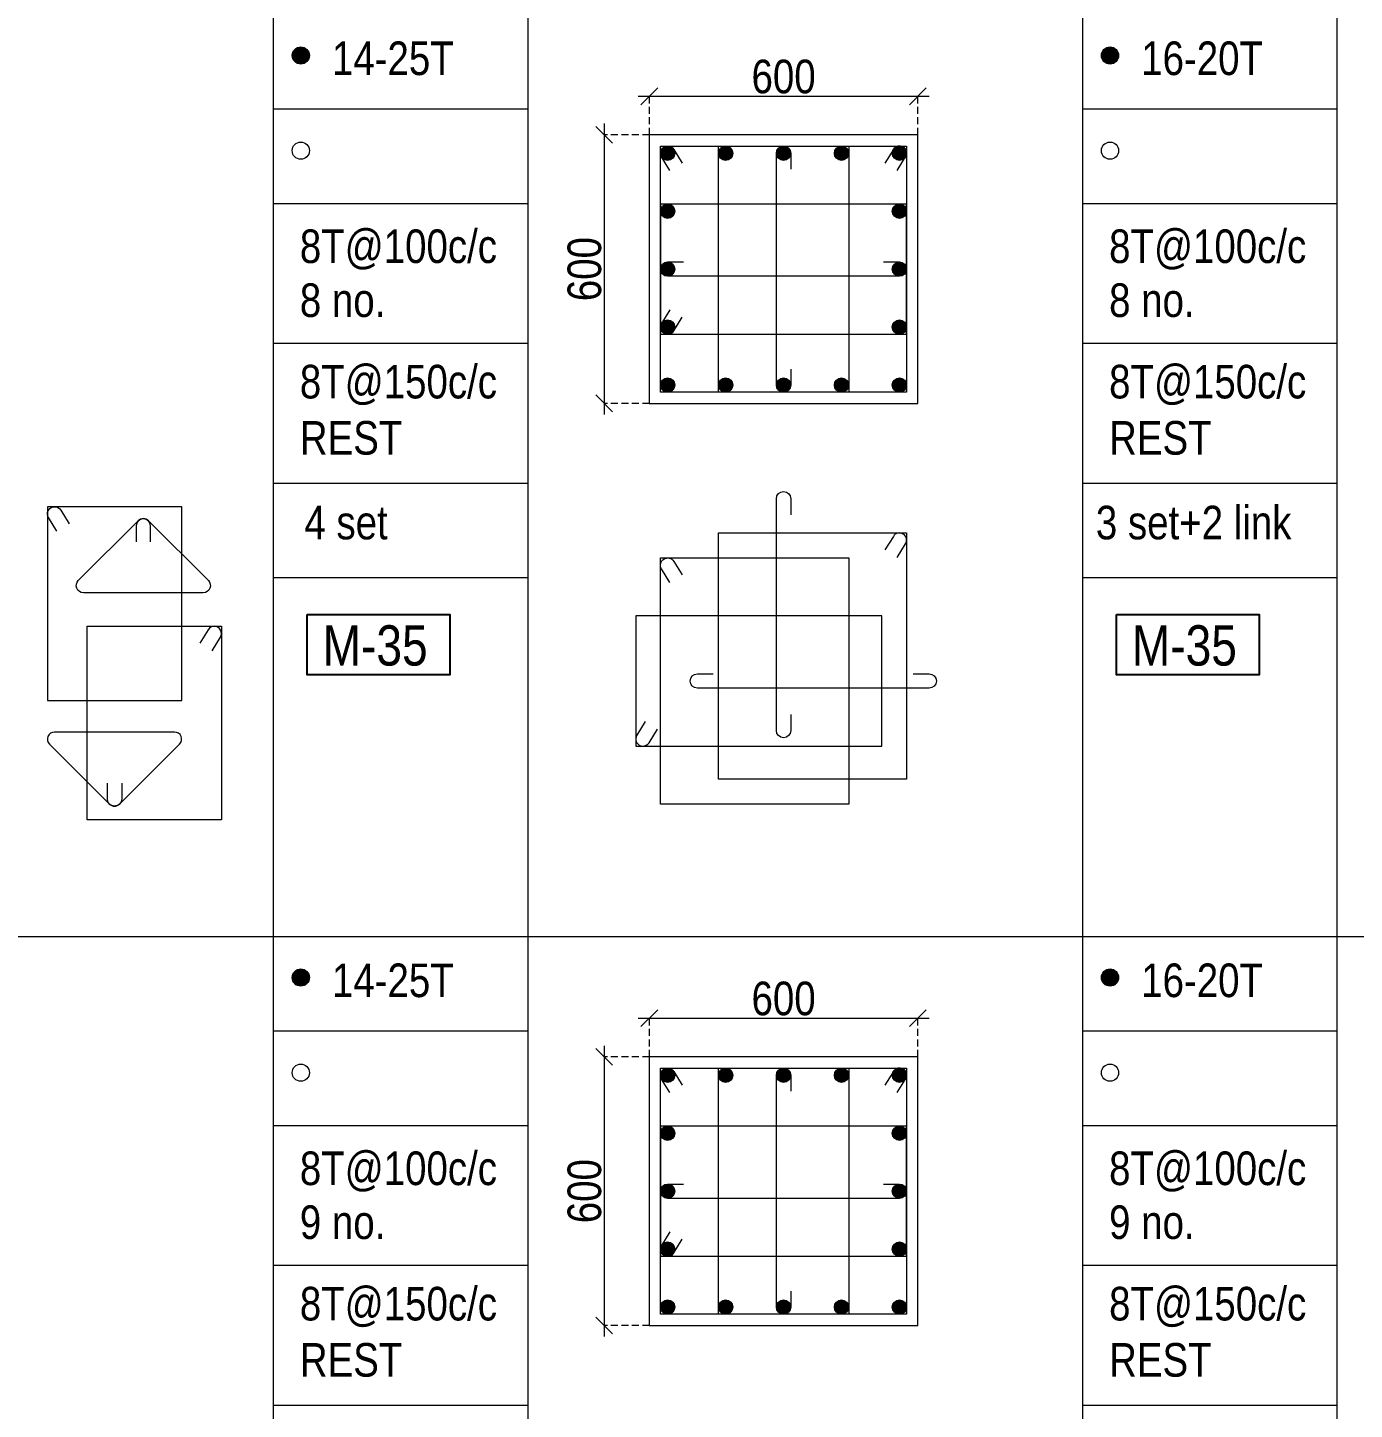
# Model space of a CAD drawing. Header units: millimetres. Extents: x 1112055 to 3390982, y -148532 to 766891.
# Drawn here: x 2574108 to 2585967, y 595756 to 608104 of the extents above; entities that cross this region are included whole.
import ezdxf
from ezdxf.enums import TextEntityAlignment as Align

# ---------------------------------------------------------------- set-up
doc = ezdxf.new("R2010")
doc.units = ezdxf.units.MM
doc.header["$PDMODE"] = 35
doc.header["$PDSIZE"] = -25
doc.linetypes.add('DASHED2', pattern=[0.375, 0.25, -0.125])
doc.linetypes.add('Hidden', pattern=[9.525, 6.35, -3.175])
for name, color, linetype, lineweight in [('B COL. SIZE DIM', 220, 'Continuous', 25), ('B COLSCH', 204, 'Continuous', 20), ('B COLUMN', 1, 'Hidden', 9), ('B STEEL', 34, 'Continuous', 15)]:
    doc.layers.add(name, color=color, linetype=linetype, lineweight=lineweight)
doc.layers.add('B TEXT', color=7, linetype='Continuous')
doc.styles.add('dim inside', font='romans.shx', dxfattribs={"width": 0.8, "height": 125})
doc.styles.add('SWINC', font='swissc.ttf')
doc.dimstyles.new('dim inside', dxfattribs={"dimtxt": 125, "dimasz": 100, "dimexe": 0, "dimexo": 0, "dimgap": 10, "dimtad": 0, "dimdec": 0, "dimzin": 0, "dimdsep": 46, "dimtxsty": 'dim inside', "dimblk": 'SMALL', "dimcen": 0.09, "dimadec": 0, "dimazin": 0, "dimtfac": 1, "dimtdec": 0, "dimtofl": 0, "dimtmove": 0, "dimatfit": 3, "dimfxl": 1, "dimtolj": 1, "dimtzin": 0, "dimarcsym": 2})

# ---------------------------------------------------------------- blocks, each defined once
blk = doc.blocks.new('_Oblique')
at = {"color": 0, "linetype": 'ByBlock', "lineweight": -2}
blk.add_line((-0.5, -0.5), (0.5, 0.5), dxfattribs=at)
blk = doc.blocks.new('*D5601')
at = {"layer": 'B COL. SIZE DIM', "color": 250, "lineweight": 9, "ltscale": 250, "transparency": 16777216}
blk.add_line((2579565, 599251), (2582165, 599251), dxfattribs=at)
at = {"layer": 'B COL. SIZE DIM', "color": 250, "linetype": 'DASHED2', "lineweight": 9, "ltscale": 250, "transparency": 16777216}
for p, q in [((2579665, 598906), (2579665, 599251)), ((2582065, 598906), (2582065, 599251))]:
    blk.add_line(p, q, dxfattribs=at)
at = {"layer": 'Defpoints', "color": 0, "lineweight": 40, "transparency": 16777216}
for p in [(2582065, 599251), (2579665, 598906), (2582065, 598906)]:
    blk.add_point(p, dxfattribs=at)
at = {"layer": 'B COL. SIZE DIM', "color": 250, "lineweight": 9, "transparency": 16777216, "xscale": 150, "yscale": 150, "zscale": 150, "rotation": 180}
blk.add_blockref('_Oblique', (2579665, 599251), dxfattribs=at)
at = {"layer": 'B COL. SIZE DIM', "color": 250, "lineweight": 9, "transparency": 16777216, "xscale": 150, "yscale": 150, "zscale": 150}
blk.add_blockref('_Oblique', (2582065, 599251), dxfattribs=at)
at = {"layer": 'B COL. SIZE DIM', "color": 6, "transparency": 16777216, "insert": (2580865, 599426), "char_height": 300, "attachment_point": 5, "style": 'SWINC'}
blk.add_mtext('\\A1;600', dxfattribs=at)
blk = doc.blocks.new('*D5602')
at = {"layer": 'B COL. SIZE DIM', "color": 250, "lineweight": 9, "ltscale": 250, "transparency": 16777216}
blk.add_line((2579261, 599006), (2579261, 596406), dxfattribs=at)
at = {"layer": 'B COL. SIZE DIM', "color": 250, "linetype": 'DASHED2', "lineweight": 9, "ltscale": 250, "transparency": 16777216}
for p, q in [((2579665, 598906), (2579261, 598906)), ((2579665, 596506), (2579261, 596506))]:
    blk.add_line(p, q, dxfattribs=at)
at = {"layer": 'Defpoints', "color": 0, "lineweight": 40, "transparency": 16777216}
for p in [(2579665, 598906), (2579261, 596506), (2579665, 596506)]:
    blk.add_point(p, dxfattribs=at)
at = {"layer": 'B COL. SIZE DIM', "color": 250, "lineweight": 9, "transparency": 16777216, "xscale": 150, "yscale": 150, "zscale": 150}
for p, rotation in [((2579261, 598906), 90), ((2579261, 596506), 270)]:
    blk.add_blockref('_Oblique', p, dxfattribs=dict(at, rotation=rotation))
at = {"layer": 'B COL. SIZE DIM', "color": 6, "transparency": 16777216, "insert": (2579086, 597706), "char_height": 300, "attachment_point": 5, "rotation": 90, "style": 'SWINC'}
blk.add_mtext('\\A1;600', dxfattribs=at)
blk = doc.blocks.new('*D5603')
at = {"layer": 'B COL. SIZE DIM', "color": 250, "lineweight": 9, "ltscale": 250, "transparency": 16777216}
blk.add_line((2579565, 607490), (2582165, 607490), dxfattribs=at)
at = {"layer": 'B COL. SIZE DIM', "color": 250, "linetype": 'DASHED2', "lineweight": 9, "ltscale": 250, "transparency": 16777216}
for p, q in [((2579665, 607146), (2579665, 607490)), ((2582065, 607146), (2582065, 607490))]:
    blk.add_line(p, q, dxfattribs=at)
at = {"layer": 'Defpoints', "color": 0, "lineweight": 40, "transparency": 16777216}
for p in [(2582065, 607490), (2579665, 607146), (2582065, 607146)]:
    blk.add_point(p, dxfattribs=at)
at = {"layer": 'B COL. SIZE DIM', "color": 250, "lineweight": 9, "transparency": 16777216, "xscale": 150, "yscale": 150, "zscale": 150, "rotation": 180}
blk.add_blockref('_Oblique', (2579665, 607490), dxfattribs=at)
at = {"layer": 'B COL. SIZE DIM', "color": 250, "lineweight": 9, "transparency": 16777216, "xscale": 150, "yscale": 150, "zscale": 150}
blk.add_blockref('_Oblique', (2582065, 607490), dxfattribs=at)
at = {"layer": 'B COL. SIZE DIM', "color": 6, "transparency": 16777216, "insert": (2580865, 607665), "char_height": 300, "attachment_point": 5, "style": 'SWINC'}
blk.add_mtext('\\A1;600', dxfattribs=at)
blk = doc.blocks.new('*D5604')
at = {"layer": 'B COL. SIZE DIM', "color": 250, "lineweight": 9, "ltscale": 250, "transparency": 16777216}
blk.add_line((2579261, 607246), (2579261, 604646), dxfattribs=at)
at = {"layer": 'B COL. SIZE DIM', "color": 250, "linetype": 'DASHED2', "lineweight": 9, "ltscale": 250, "transparency": 16777216}
for p, q in [((2579665, 607146), (2579261, 607146)), ((2579665, 604746), (2579261, 604746))]:
    blk.add_line(p, q, dxfattribs=at)
at = {"layer": 'Defpoints', "color": 0, "lineweight": 40, "transparency": 16777216}
for p in [(2579665, 607146), (2579261, 604746), (2579665, 604746)]:
    blk.add_point(p, dxfattribs=at)
at = {"layer": 'B COL. SIZE DIM', "color": 250, "lineweight": 9, "transparency": 16777216, "xscale": 150, "yscale": 150, "zscale": 150}
for p, rotation in [((2579261, 607146), 90), ((2579261, 604746), 270)]:
    blk.add_blockref('_Oblique', p, dxfattribs=dict(at, rotation=rotation))
at = {"layer": 'B COL. SIZE DIM', "color": 6, "transparency": 16777216, "insert": (2579086, 605946), "char_height": 300, "attachment_point": 5, "rotation": 90, "style": 'SWINC'}
blk.add_mtext('\\A1;600', dxfattribs=at)

msp = doc.modelspace()

# ---------------------------------------------------------------- hatches: boundary and pattern name
at = {"layer": 'B STEEL', "lineweight": 9, "ltscale": 0.5}
h = msp.add_hatch(color=34, dxfattribs=at)
edge = h.paths.add_edge_path()
edge.add_arc((2576549.4, 607854.7), 76.8, 0, 360)
h = msp.add_hatch(color=34, dxfattribs=at)
edge = h.paths.add_edge_path()
edge.add_arc((2583783, 607854.7), 76.8, 0, 360)
h = msp.add_hatch(color=34, dxfattribs=at)
edge = h.paths.add_edge_path()
edge.add_arc((2579828.6, 606981.5), 64, 0, 360)
h = msp.add_hatch(color=34, dxfattribs=at)
edge = h.paths.add_edge_path()
edge.add_arc((2580346.6, 606981.5), 64, 180, 540, ccw=False)
h = msp.add_hatch(color=34, dxfattribs=at)
edge = h.paths.add_edge_path()
edge.add_arc((2580864.6, 606981.5), 64, 180, 540, ccw=False)
h = msp.add_hatch(color=34, dxfattribs=at)
edge = h.paths.add_edge_path()
edge.add_arc((2581382.6, 606981.5), 64, 180, 540, ccw=False)
h = msp.add_hatch(color=34, dxfattribs=at)
edge = h.paths.add_edge_path()
edge.add_arc((2581900.6, 606981.5), 64, 180, 540, ccw=False)
h = msp.add_hatch(color=34, dxfattribs=at)
edge = h.paths.add_edge_path()
edge.add_arc((2579828.6, 606463.5), 64, 180, 540, ccw=False)
h = msp.add_hatch(color=34, dxfattribs=at)
edge = h.paths.add_edge_path()
edge.add_arc((2581900.6, 606463.5), 64, 180, 540, ccw=False)
h = msp.add_hatch(color=34, dxfattribs=at)
edge = h.paths.add_edge_path()
edge.add_arc((2579828.6, 605945.5), 64, 180, 540, ccw=False)
h = msp.add_hatch(color=34, dxfattribs=at)
edge = h.paths.add_edge_path()
edge.add_arc((2581900.6, 605945.5), 64, 180, 540, ccw=False)
h = msp.add_hatch(color=34, dxfattribs=at)
edge = h.paths.add_edge_path()
edge.add_arc((2579828.6, 605427.5), 64, 180, 540, ccw=False)
h = msp.add_hatch(color=34, dxfattribs=at)
edge = h.paths.add_edge_path()
edge.add_arc((2581900.6, 605427.5), 64, 180, 540, ccw=False)
h = msp.add_hatch(color=34, dxfattribs=at)
edge = h.paths.add_edge_path()
edge.add_arc((2579828.6, 604909.5), 64, 0, 360, ccw=False)
h = msp.add_hatch(color=34, dxfattribs=at)
edge = h.paths.add_edge_path()
edge.add_arc((2580346.6, 604909.5), 64, 180, 540, ccw=False)
h = msp.add_hatch(color=34, dxfattribs=at)
edge = h.paths.add_edge_path()
edge.add_arc((2580864.6, 604909.5), 64, 180, 540, ccw=False)
h = msp.add_hatch(color=34, dxfattribs=at)
edge = h.paths.add_edge_path()
edge.add_arc((2581382.6, 604909.5), 64, 180, 540, ccw=False)
h = msp.add_hatch(color=34, dxfattribs=at)
edge = h.paths.add_edge_path()
edge.add_arc((2581900.6, 604909.5), 64, -180, 180)
h = msp.add_hatch(color=34, dxfattribs=at)
edge = h.paths.add_edge_path()
edge.add_arc((2576549.4, 599614.8), 76.8, 0, 360)
h = msp.add_hatch(color=34, dxfattribs=at)
edge = h.paths.add_edge_path()
edge.add_arc((2583783, 599614.8), 76.8, 0, 360)
h = msp.add_hatch(color=34, dxfattribs=at)
edge = h.paths.add_edge_path()
edge.add_arc((2579828.6, 598741.7), 64, 0, 360)
h = msp.add_hatch(color=34, dxfattribs=at)
edge = h.paths.add_edge_path()
edge.add_arc((2580346.6, 598741.7), 64, 180, 540, ccw=False)
h = msp.add_hatch(color=34, dxfattribs=at)
edge = h.paths.add_edge_path()
edge.add_arc((2580864.6, 598741.7), 64, 180, 540, ccw=False)
h = msp.add_hatch(color=34, dxfattribs=at)
edge = h.paths.add_edge_path()
edge.add_arc((2581382.6, 598741.7), 64, 180, 540, ccw=False)
h = msp.add_hatch(color=34, dxfattribs=at)
edge = h.paths.add_edge_path()
edge.add_arc((2581900.6, 598741.7), 64, 180, 540, ccw=False)
h = msp.add_hatch(color=34, dxfattribs=at)
edge = h.paths.add_edge_path()
edge.add_arc((2579828.6, 598223.7), 64, 180, 540, ccw=False)
h = msp.add_hatch(color=34, dxfattribs=at)
edge = h.paths.add_edge_path()
edge.add_arc((2581900.6, 598223.7), 64, 180, 540, ccw=False)
h = msp.add_hatch(color=34, dxfattribs=at)
edge = h.paths.add_edge_path()
edge.add_arc((2579828.6, 597705.7), 64, 180, 540, ccw=False)
h = msp.add_hatch(color=34, dxfattribs=at)
edge = h.paths.add_edge_path()
edge.add_arc((2581900.6, 597705.7), 64, 180, 540, ccw=False)
h = msp.add_hatch(color=34, dxfattribs=at)
edge = h.paths.add_edge_path()
edge.add_arc((2579828.6, 597187.7), 64, 180, 540, ccw=False)
h = msp.add_hatch(color=34, dxfattribs=at)
edge = h.paths.add_edge_path()
edge.add_arc((2581900.6, 597187.7), 64, 180, 540, ccw=False)
h = msp.add_hatch(color=34, dxfattribs=at)
edge = h.paths.add_edge_path()
edge.add_arc((2579828.6, 596669.7), 64, 0, 360, ccw=False)
h = msp.add_hatch(color=34, dxfattribs=at)
edge = h.paths.add_edge_path()
edge.add_arc((2580346.6, 596669.7), 64, 180, 540, ccw=False)
h = msp.add_hatch(color=34, dxfattribs=at)
edge = h.paths.add_edge_path()
edge.add_arc((2580864.6, 596669.7), 64, 180, 540, ccw=False)
h = msp.add_hatch(color=34, dxfattribs=at)
edge = h.paths.add_edge_path()
edge.add_arc((2581382.6, 596669.7), 64, 180, 540, ccw=False)
h = msp.add_hatch(color=34, dxfattribs=at)
edge = h.paths.add_edge_path()
edge.add_arc((2581900.6, 596669.7), 64, -180, 180)

# ---------------------------------------------------------------- linework, layer by layer
at = {"layer": 'B COLSCH', "color": 250, "lineweight": 0}
for p, q in [((2576303.1, 649422.2), (2576303.1, 583503.5)), ((2578577.5, 649422.2), (2578577.5, 574628.3)), ((2583536.7, 649422.2), (2583536.7, 583503.5)), ((2585811.1, 649422.2), (2585811.1, 574628.3)), ((2576303.1, 607378), (2578577.5, 607378)), ((2583536.7, 607378), (2585811.1, 607378)), ((2576303.1, 606533), (2578577.5, 606533)), ((2583536.7, 606533), (2585811.1, 606533)), ((2576303.1, 605283.2), (2578577.5, 605283.2)), ((2583536.7, 605283.2), (2585811.1, 605283.2)), ((2576303.1, 604033.5), (2578577.5, 604033.5)), ((2583536.7, 604033.5), (2585811.1, 604033.5)), ((2576303.1, 603188.5), (2578577.5, 603188.5)), ((2583536.7, 603188.5), (2585811.1, 603188.5)), ((2487307.1, 599983.1), (2667535.6, 599983.1)), ((2576303.1, 599138.2), (2578577.5, 599138.2)), ((2583536.7, 599138.2), (2585811.1, 599138.2)), ((2576303.1, 598293.2), (2578577.5, 598293.2)), ((2583536.7, 598293.2), (2585811.1, 598293.2)), ((2576303.1, 597043.4), (2578577.5, 597043.4)), ((2583536.7, 597043.4), (2585811.1, 597043.4)), ((2576303.1, 595793.6), (2578577.5, 595793.6)), ((2583536.7, 595793.6), (2585811.1, 595793.6))]:
    msp.add_line(p, q, dxfattribs=at)
at = {"layer": 'B COLUMN', "color": 1, "linetype": 'ByBlock', "lineweight": 20}
for points in [[(2579664.6, 604745.5), (2582064.6, 604745.5), (2582064.6, 607145.5), (2579664.6, 607145.5)], [(2579664.6, 596505.7), (2582064.6, 596505.7), (2582064.6, 598905.7), (2579664.6, 598905.7)]]:
    msp.add_lwpolyline(points, close=True, dxfattribs=at)
at = {"layer": 'B STEEL', "color": 34, "lineweight": 9, "ltscale": 0.5}
for points in [[(2579848.9, 606826.5), (2579774.1, 606947.9, -1), (2579883.1, 607015.1), (2579957.9, 606893.6)], [(2580928.6, 605052.2), (2580928.6, 604909.5, -1), (2580800.6, 604909.5), (2580800.6, 606981.5, -1), (2580928.6, 606981.5), (2580928.6, 606838.9)], [(2581880.3, 606826.5), (2581955.1, 606947.9, 1), (2581846.1, 607015.1), (2581771.3, 606893.6)], [(2581757.9, 606009.5), (2581900.6, 606009.5, -1), (2581900.6, 605881.5), (2579828.6, 605881.5, -1), (2579828.6, 606009.5), (2579971.3, 606009.5)], [(2579848.9, 605582.6), (2579774.1, 605461.1, 1), (2579883.1, 605394), (2579957.9, 605515.5)], [(2580928.6, 601964.7), (2580928.6, 601822, -1), (2580800.6, 601822), (2580800.6, 603894, -1), (2580928.6, 603894), (2580928.6, 603751.4)], [(2574368.9, 603603.8), (2574294.2, 603725.3, -1), (2574403.2, 603792.4), (2574478, 603670.9)], [(2575206.2, 603509.7), (2575206.2, 603652.4, 1), (2575078.1, 603652.4), (2575078.1, 603509.7)], [(2581880.3, 603368.7), (2581955.1, 603490.2, 1), (2581846.1, 603557.3), (2581771.3, 603435.8)], [(2579848.9, 603145.6), (2579774.1, 603267.1, -1), (2579883.1, 603334.2), (2579957.9, 603212.7)], [(2575756.4, 602535), (2575831.1, 602656.5, 1), (2575722.1, 602723.6), (2575647.3, 602602.1)], [(2582023.5, 602328.7), (2582166.2, 602328.7, -1), (2582166.2, 602200.7), (2580094.2, 602200.7, -1), (2580094.2, 602328.7), (2580236.8, 602328.7)], [(2579627.6, 601901.7), (2579552.8, 601780.2, 1), (2579661.9, 601713.1), (2579736.6, 601834.6)], [(2574948.7, 601353.2), (2574948.7, 601210.6, -1), (2574820.6, 601210.6), (2574820.6, 601353.2)], [(2579848.9, 598586.6), (2579774.1, 598708.1, -1), (2579883.1, 598775.2), (2579957.9, 598653.7)], [(2580928.6, 596812.3), (2580928.6, 596669.7, -1), (2580800.6, 596669.7), (2580800.6, 598741.7, -1), (2580928.6, 598741.7), (2580928.6, 598599)], [(2581880.3, 598586.6), (2581955.1, 598708.1, 1), (2581846.1, 598775.2), (2581771.3, 598653.7)], [(2581757.9, 597769.7), (2581900.6, 597769.7, -1), (2581900.6, 597641.7), (2579828.6, 597641.7, -1), (2579828.6, 597769.7), (2579971.3, 597769.7)], [(2579848.9, 597342.7), (2579774.1, 597221.2, 1), (2579883.1, 597154.1), (2579957.9, 597275.6)]]:
    msp.add_lwpolyline(points, format="xyb", dxfattribs=at)
for points in [[(2581446.6, 607045.5), (2581446.6, 604845.5), (2579764.6, 604845.5), (2579764.6, 607045.5)], [(2581964.6, 607045.5), (2581964.6, 604845.5), (2580282.6, 604845.5), (2580282.6, 607045.5)], [(2579764.6, 605363.5), (2581964.6, 605363.5), (2581964.6, 606527.5), (2579764.6, 606527.5)], [(2574284.7, 602091.7), (2575484.7, 602091.7), (2575484.7, 603822.9), (2574284.7, 603822.9)], [(2581964.6, 603587.7), (2581964.6, 601387.7), (2580282.6, 601387.7), (2580282.6, 603587.7)], [(2581446.6, 603364.7), (2581446.6, 601164.7), (2579764.6, 601164.7), (2579764.6, 603364.7)], [(2579543.3, 601682.7), (2581743.3, 601682.7), (2581743.3, 602846.7), (2579543.3, 602846.7)], [(2574640.6, 602754.1), (2575840.6, 602754.1), (2575840.6, 601022.9), (2574640.6, 601022.9)], [(2581446.6, 598805.7), (2581446.6, 596605.7), (2579764.6, 596605.7), (2579764.6, 598805.7)], [(2581964.6, 598805.7), (2581964.6, 596605.7), (2580282.6, 596605.7), (2580282.6, 598805.7)], [(2579764.6, 597123.7), (2581964.6, 597123.7), (2581964.6, 598287.7), (2579764.6, 598287.7)]]:
    msp.add_lwpolyline(points, close=True, dxfattribs=at)
for points in [[(2575187.3, 603697.7), (2575723.3, 603163.3, -0.6687154), (2575678.1, 603054), (2574606.2, 603054, -0.6687154), (2574561, 603163.3), (2575096.9, 603697.7, -0.4133445)], [(2574929.9, 601165.2), (2575465.8, 601699.6, 0.6687154), (2575420.6, 601809), (2574348.7, 601809, 0.6687154), (2574303.5, 601699.6), (2574839.5, 601165.2, 0.4133445)]]:
    msp.add_lwpolyline(points, format="xyb", close=True, dxfattribs=at)
for centre, radius in [((2576549.4, 607854.7), 76.8), ((2583783, 607854.7), 76.8), ((2576549.4, 607004.4), 76.8), ((2579828.6, 606981.5), 64), ((2580346.6, 606981.5), 64), ((2580864.6, 606981.5), 64), ((2581382.6, 606981.5), 64), ((2581900.6, 606981.5), 64), ((2583783, 607004.4), 76.8), ((2579828.6, 606463.5), 64), ((2581900.6, 606463.5), 64), ((2579828.6, 605945.5), 64), ((2581900.6, 605945.5), 64), ((2579828.6, 605427.5), 64), ((2581900.6, 605427.5), 64), ((2579828.6, 604909.5), 64), ((2580346.6, 604909.5), 64), ((2580864.6, 604909.5), 64), ((2581382.6, 604909.5), 64), ((2581900.6, 604909.5), 64), ((2576549.4, 599614.8), 76.8), ((2583783, 599614.8), 76.8), ((2576549.4, 598764.6), 76.8), ((2579828.6, 598741.7), 64), ((2580346.6, 598741.7), 64), ((2580864.6, 598741.7), 64), ((2581382.6, 598741.7), 64), ((2581900.6, 598741.7), 64), ((2583783, 598764.6), 76.8), ((2579828.6, 598223.7), 64), ((2581900.6, 598223.7), 64), ((2579828.6, 597705.7), 64), ((2581900.6, 597705.7), 64), ((2579828.6, 597187.7), 64), ((2581900.6, 597187.7), 64), ((2579828.6, 596669.7), 64), ((2580346.6, 596669.7), 64), ((2580864.6, 596669.7), 64), ((2581382.6, 596669.7), 64), ((2581900.6, 596669.7), 64)]:
    msp.add_circle(centre, radius, dxfattribs=at)
at = {"layer": 'B TEXT', "color": 1}
for points in [[(2576606.8, 602859.4), (2577881.4, 602859.4), (2577881.4, 602321.5), (2576606.8, 602321.5)], [(2583840.3, 602859.4), (2585114.9, 602859.4), (2585114.9, 602321.5), (2583840.3, 602321.5)]]:
    msp.add_lwpolyline(points, close=True, dxfattribs=at)

# ---------------------------------------------------------------- texts
at = {"layer": 'B TEXT', "style": 'SWINC'}
for s, p in [('14-25T', (2576827.9, 607680.1)), ('16-20T', (2584061.5, 607680.1)), ('8T@100c/c', (2576541, 606000.3)), ('8T@100c/c', (2583774.5, 606000.3)), ('8 no.', (2576541, 605518.5)), ('8 no.', (2583774.5, 605518.5)), ('8T@150c/c', (2576541, 604790.4)), ('8T@150c/c', (2583774.5, 604790.4)), ('REST', (2576541, 604288)), ('REST', (2583774.5, 604288)), ('4 set', (2576581.5, 603531)), ('3 set+2 link', (2583656.2, 603531)), ('14-25T', (2576827.9, 599440.3)), ('16-20T', (2584061.5, 599440.3)), ('8T@100c/c', (2576541, 597760.4)), ('8T@100c/c', (2583774.5, 597760.4)), ('9 no.', (2576541, 597278.7)), ('9 no.', (2583774.5, 597278.7)), ('8T@150c/c', (2576541, 596550.6)), ('8T@150c/c', (2583774.5, 596550.6)), ('REST', (2576541, 596048.2)), ('REST', (2583774.5, 596048.2))]:
    msp.add_text(s, height=300, dxfattribs=at).set_placement(p)
at = {"layer": 'B TEXT', "color": 1, "style": 'SWINC'}
for p in [(2576744.2, 602294.9), (2583977.7, 602294.9)]:
    msp.add_text('M-35', height=360, dxfattribs=at).set_placement(p, align=Align.BOTTOM_LEFT)

# ---------------------------------------------------------------- dimensions: what is measured, and where the dimension line sits
at = {"layer": 'B COL. SIZE DIM', "color": 250, "ltscale": 250}
for base, p1, p2, picture, middle in [((2582064.6, 607490.5), (2579664.6, 607145.5), (2582064.6, 607145.5), '*D5603', (2580864.6, 607665.5)), ((2582064.6, 599250.6), (2579664.6, 598905.7), (2582064.6, 598905.7), '*D5601', (2580864.6, 599425.6))]:
    dim = msp.add_linear_dim(base=base, p1=p1, p2=p2, dimstyle='dim inside', override={"dimtxt": 300, "dimasz": 150, "dimgap": 25, "dimtad": 3, "dimlfac": 0.25, "dimtxsty": 'SWINC', "dimblk1": 'Oblique', "dimblk2": 'Oblique', "dimsah": 1, "dimdle": 100, "dimclrd": 250, "dimclre": 250, "dimclrt": 6, "dimfxl": 1000, "dimlwd": 9, "dimlwe": 9}, dxfattribs=at)
    dim.commit()
    dim.dimension.update_dxf_attribs({"geometry": picture, "text_midpoint": middle})
for base, p1, p2, picture, middle in [((2579260.7, 604745.5), (2579664.6, 607145.5), (2579664.6, 604745.5), '*D5604', (2579085.7, 605945.5)), ((2579260.7, 596505.7), (2579664.6, 598905.7), (2579664.6, 596505.7), '*D5602', (2579085.7, 597705.7))]:
    dim = msp.add_linear_dim(base=base, p1=p1, p2=p2, angle=90, dimstyle='dim inside', override={"dimtxt": 300, "dimasz": 150, "dimgap": 25, "dimtad": 3, "dimlfac": 0.25, "dimtxsty": 'SWINC', "dimblk1": 'Oblique', "dimblk2": 'Oblique', "dimsah": 1, "dimdle": 100, "dimclrd": 250, "dimclre": 250, "dimclrt": 6, "dimfxl": 1000, "dimlwd": 9, "dimlwe": 9}, dxfattribs=at)
    dim.commit()
    dim.dimension.update_dxf_attribs({"geometry": picture, "text_midpoint": middle})

doc.saveas('drawing.dxf')
